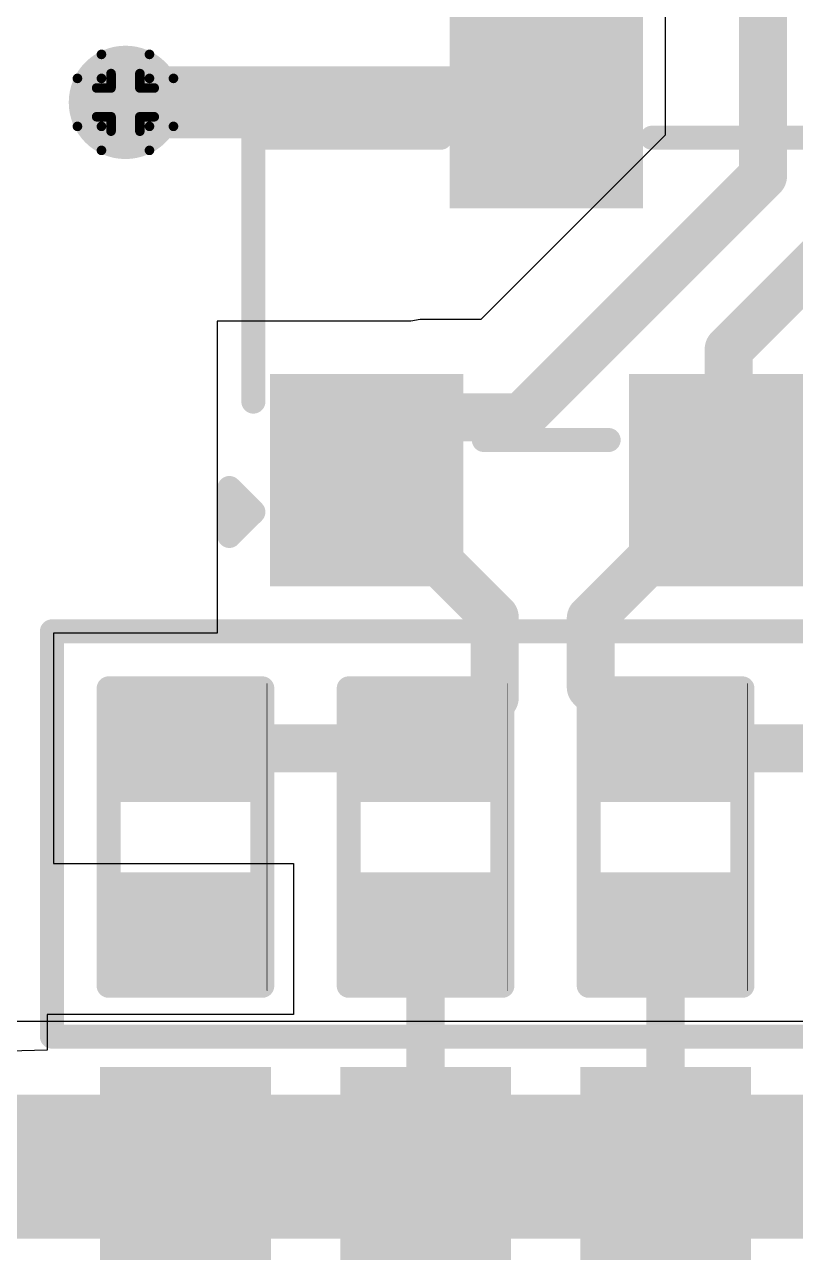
# Model space of a CAD drawing. Header units: inches. Extents: x -3 to 195, y 0 to 199.
# Drawn here: x 2.7543 to 2.9149, y 3.8569 to 4.1128 of the extents above; entities that cross this region are included whole.
import ezdxf

# ---------------------------------------------------------------- set-up
doc = ezdxf.new("R2010")
doc.units = ezdxf.units.IN
doc.header["$MEASUREMENT"] = 0
for name, color, linetype in [('Bottom Layer', 5, 'Continuous'), ('Drill Drawing', 1, 'Continuous'), ('Top Layer', 1, 'Continuous'), ('Top Overlay', 2, 'Continuous'), ('Top Paste', 8, 'Continuous'), ('Top Solder', 216, 'Continuous'), ('Via Holes', 16, 'Continuous')]:
    doc.layers.add(name, color=color, linetype=linetype)

# ---------------------------------------------------------------- blocks, each defined once
blk = doc.blocks.new('SOP_8_7')
at = {"layer": 'Top Layer'}
for points in [[(0.08267715, 0.08877955), (0.13385825, 0.08877955), (0.13385825, 0.06122045), (0.08267715, 0.06122045)], [(0.08267715, 0.03877955), (0.13385825, 0.03877955), (0.13385825, 0.01122045), (0.08267715, 0.01122045)], [(0.08267715, -0.01122045), (0.13385825, -0.01122045), (0.13385825, -0.03877955), (0.08267715, -0.03877955)]]:
    blk.add_hatch(color=1, dxfattribs=at).paths.add_polyline_path(points)
at = {"layer": 'Top Paste'}
for points in [[(0.08267715, 0.08877955), (0.13385825, 0.08877955), (0.13385825, 0.06122045), (0.08267715, 0.06122045)], [(0.08267715, 0.03877955), (0.13385825, 0.03877955), (0.13385825, 0.01122045), (0.08267715, 0.01122045)], [(0.08267715, -0.01122045), (0.13385825, -0.01122045), (0.13385825, -0.03877955), (0.08267715, -0.03877955)]]:
    blk.add_hatch(color=8, dxfattribs=at).paths.add_polyline_path(points)
at = {"layer": 'Top Solder'}
for points in [[(0.07867715, 0.09277955), (0.13785825, 0.09277955), (0.13785825, 0.05722045), (0.07867715, 0.05722045)], [(0.07867715, 0.04277955), (0.13785825, 0.04277955), (0.13785825, 0.00722045), (0.07867715, 0.00722045)], [(0.07867715, -0.00722045), (0.13785825, -0.00722045), (0.13785825, -0.04277955), (0.07867715, -0.04277955)]]:
    blk.add_hatch(color=216, dxfattribs=at).paths.add_polyline_path(points)
blk = doc.blocks.new('R___0402_29')
at = {"layer": 'Top Layer'}
for points in [[(-0.0275002, -0.0125001), (-0.0275002, 0.0124999), (-0.009500199999999999, 0.0124999), (-0.009500200000000002, -0.0125001)], [(0.0094998, -0.0125001), (0.009499800000000001, 0.0124999), (0.0274998, 0.0124999), (0.0274998, -0.0125001)]]:
    blk.add_hatch(color=1, dxfattribs=at).paths.add_polyline_path(points)
at = {"layer": 'Top Paste'}
for points in [[(-0.0275002, -0.0125001), (-0.0275002, 0.0124999), (-0.009500199999999999, 0.0124999), (-0.009500200000000002, -0.0125001)], [(0.0094998, -0.0125001), (0.009499800000000001, 0.0124999), (0.0274998, 0.0124999), (0.0274998, -0.0125001)]]:
    blk.add_hatch(color=8, dxfattribs=at).paths.add_polyline_path(points)
at = {"layer": 'Top Solder'}
for points in [[(-0.0296656, -0.0146655), (-0.0296656, 0.0146653), (-0.007334799999999999, 0.0146653), (-0.007334800000000002, -0.0146655)], [(0.007334399999999999, -0.0146655), (0.007334400000000001, 0.0146653), (0.0296652, 0.0146653), (0.0296652, -0.0146655)]]:
    blk.add_hatch(color=216, dxfattribs=at).paths.add_polyline_path(points)
at = {"layer": 'Top Overlay'}
for points in [[(-0.0310002, 0.0159999, 0.005, 0.005, 0), (0.0309998, 0.0159999, 0.005, 0.005, 0)], [(-0.0310002, 0.0159999, 0.005, 0.005, 0), (-0.0310002, -0.0160001, 0.005, 0.005, 0)], [(0.0309998, 0.0159999, 0.005, 0.005, 0), (0.0309998, -0.0160001, 0.005, 0.005, 0)], [(-0.0310002, -0.0160001, 0.005, 0.005, 0), (0.0309998, -0.0160001, 0.005, 0.005, 0)], [(-0.0320002, -0.017, 0.000127, 0.000127, 0), (0.0319998, -0.0170001, 0.000127, 0.000127, 0)]]:
    blk.add_lwpolyline(points, format="xyseb", dxfattribs=at)
for points in [[(-0.0322502, 0.0159999, 0.0025, 0.0025, 1), (-0.0297502, 0.0159999, 0.0025, 0.0025, 1)], [(-0.0322502, 0.0159999, 0.0025, 0.0025, 1), (-0.0297502, 0.0159999, 0.0025, 0.0025, 1)], [(0.0297498, 0.0159999, 0.0025, 0.0025, 1), (0.0322498, 0.0159999, 0.0025, 0.0025, 1)], [(0.0297498, 0.0159999, 0.0025, 0.0025, 1), (0.0322498, 0.0159999, 0.0025, 0.0025, 1)], [(-0.0322502, -0.0160001, 0.0025, 0.0025, 1), (-0.0297502, -0.0160001, 0.0025, 0.0025, 1)], [(-0.0322502, -0.0160001, 0.0025, 0.0025, 1), (-0.0297502, -0.0160001, 0.0025, 0.0025, 1)], [(0.0297498, -0.0160001, 0.0025, 0.0025, 1), (0.0322498, -0.0160001, 0.0025, 0.0025, 1)], [(0.0297498, -0.0160001, 0.0025, 0.0025, 1), (0.0322498, -0.0160001, 0.0025, 0.0025, 1)], [(-0.0320319, -0.017, 6.35e-05, 6.35e-05, 1), (-0.0319685, -0.017, 6.35e-05, 6.35e-05, 1)], [(0.0319681, -0.0170001, 6.35e-05, 6.35e-05, 1), (0.0320315, -0.0170001, 6.35e-05, 6.35e-05, 1)]]:
    blk.add_lwpolyline(points, format="xyseb", close=True, dxfattribs=at)
blk = doc.blocks.new('R___0402_31')
at = {"layer": 'Top Layer'}
for points in [[(-0.0274998, -0.0124998), (-0.0274998, 0.0125002), (-0.0094998, 0.0125002), (-0.009499800000000001, -0.0124998)], [(0.009500199999999999, -0.0124998), (0.009500200000000002, 0.0125002), (0.0275002, 0.0125002), (0.0275002, -0.0124998)]]:
    blk.add_hatch(color=1, dxfattribs=at).paths.add_polyline_path(points)
at = {"layer": 'Top Paste'}
for points in [[(-0.0274998, -0.0124998), (-0.0274998, 0.0125002), (-0.0094998, 0.0125002), (-0.009499800000000001, -0.0124998)], [(0.009500199999999999, -0.0124998), (0.009500200000000002, 0.0125002), (0.0275002, 0.0125002), (0.0275002, -0.0124998)]]:
    blk.add_hatch(color=8, dxfattribs=at).paths.add_polyline_path(points)
at = {"layer": 'Top Solder'}
for points in [[(-0.0296652, -0.0146652), (-0.0296652, 0.0146656), (-0.007334399999999999, 0.0146656), (-0.007334400000000001, -0.0146652)], [(0.007334799999999999, -0.0146652), (0.007334800000000002, 0.0146656), (0.0296656, 0.0146656), (0.0296656, -0.0146652)]]:
    blk.add_hatch(color=216, dxfattribs=at).paths.add_polyline_path(points)
at = {"layer": 'Top Overlay'}
for points in [[(-0.0309998, 0.0160002, 0.005, 0.005, 0), (-0.0309998, -0.0159998, 0.005, 0.005, 0)], [(-0.0309998, 0.0160002, 0.005, 0.005, 0), (0.0310002, 0.0160002, 0.005, 0.005, 0)], [(0.0310002, 0.0160002, 0.005, 0.005, 0), (0.0310002, -0.0159998, 0.005, 0.005, 0)], [(-0.0309998, -0.0159998, 0.005, 0.005, 0), (0.0310002, -0.0159998, 0.005, 0.005, 0)], [(-0.0319998, -0.0169998, 0.000127, 0.000127, 0), (0.0320002, -0.0169998, 0.000127, 0.000127, 0)]]:
    blk.add_lwpolyline(points, format="xyseb", dxfattribs=at)
for points in [[(-0.0322498, 0.0160002, 0.0025, 0.0025, 1), (-0.0297498, 0.0160002, 0.0025, 0.0025, 1)], [(-0.0322498, 0.0160002, 0.0025, 0.0025, 1), (-0.0297498, 0.0160002, 0.0025, 0.0025, 1)], [(0.0297502, 0.0160002, 0.0025, 0.0025, 1), (0.0322502, 0.0160002, 0.0025, 0.0025, 1)], [(0.0297502, 0.0160002, 0.0025, 0.0025, 1), (0.0322502, 0.0160002, 0.0025, 0.0025, 1)], [(-0.0322498, -0.0159998, 0.0025, 0.0025, 1), (-0.0297498, -0.0159998, 0.0025, 0.0025, 1)], [(-0.0322498, -0.0159998, 0.0025, 0.0025, 1), (-0.0297498, -0.0159998, 0.0025, 0.0025, 1)], [(0.0297502, -0.0159998, 0.0025, 0.0025, 1), (0.0322502, -0.0159998, 0.0025, 0.0025, 1)], [(0.0297502, -0.0159998, 0.0025, 0.0025, 1), (0.0322502, -0.0159998, 0.0025, 0.0025, 1)], [(-0.0320315, -0.0169998, 6.35e-05, 6.35e-05, 1), (-0.0319681, -0.0169998, 6.35e-05, 6.35e-05, 1)], [(0.0319685, -0.0169998, 6.35e-05, 6.35e-05, 1), (0.0320319, -0.0169998, 6.35e-05, 6.35e-05, 1)]]:
    blk.add_lwpolyline(points, format="xyseb", close=True, dxfattribs=at)
blk = doc.blocks.new('R___0402_33')
at = {"layer": 'Top Layer'}
for points in [[(-0.0274998, -0.0124998), (-0.0274998, 0.0125002), (-0.0094998, 0.0125002), (-0.009499800000000001, -0.0124998)], [(0.009500199999999999, -0.0124998), (0.009500200000000002, 0.0125002), (0.0275002, 0.0125002), (0.0275002, -0.0124998)]]:
    blk.add_hatch(color=1, dxfattribs=at).paths.add_polyline_path(points)
at = {"layer": 'Top Paste'}
for points in [[(-0.0274998, -0.0124998), (-0.0274998, 0.0125002), (-0.0094998, 0.0125002), (-0.009499800000000001, -0.0124998)], [(0.009500199999999999, -0.0124998), (0.009500200000000002, 0.0125002), (0.0275002, 0.0125002), (0.0275002, -0.0124998)]]:
    blk.add_hatch(color=8, dxfattribs=at).paths.add_polyline_path(points)
at = {"layer": 'Top Solder'}
for points in [[(-0.0296652, -0.0146652), (-0.0296652, 0.0146656), (-0.007334399999999999, 0.0146656), (-0.007334400000000001, -0.0146652)], [(0.007334799999999999, -0.0146652), (0.007334800000000002, 0.0146656), (0.0296656, 0.0146656), (0.0296656, -0.0146652)]]:
    blk.add_hatch(color=216, dxfattribs=at).paths.add_polyline_path(points)
at = {"layer": 'Top Overlay'}
for points in [[(-0.0309998, 0.0160002, 0.005, 0.005, 0), (-0.0309998, -0.0159998, 0.005, 0.005, 0)], [(-0.0309998, 0.0160002, 0.005, 0.005, 0), (0.0310002, 0.0160002, 0.005, 0.005, 0)], [(0.0310002, 0.0160002, 0.005, 0.005, 0), (0.0310002, -0.0159998, 0.005, 0.005, 0)], [(-0.0309998, -0.0159998, 0.005, 0.005, 0), (0.0310002, -0.0159998, 0.005, 0.005, 0)], [(-0.0319998, -0.0169998, 0.000127, 0.000127, 0), (0.0320002, -0.0169998, 0.000127, 0.000127, 0)]]:
    blk.add_lwpolyline(points, format="xyseb", dxfattribs=at)
for points in [[(-0.0322498, 0.0160002, 0.0025, 0.0025, 1), (-0.0297498, 0.0160002, 0.0025, 0.0025, 1)], [(-0.0322498, 0.0160002, 0.0025, 0.0025, 1), (-0.0297498, 0.0160002, 0.0025, 0.0025, 1)], [(0.0297502, 0.0160002, 0.0025, 0.0025, 1), (0.0322502, 0.0160002, 0.0025, 0.0025, 1)], [(0.0297502, 0.0160002, 0.0025, 0.0025, 1), (0.0322502, 0.0160002, 0.0025, 0.0025, 1)], [(-0.0322498, -0.0159998, 0.0025, 0.0025, 1), (-0.0297498, -0.0159998, 0.0025, 0.0025, 1)], [(-0.0322498, -0.0159998, 0.0025, 0.0025, 1), (-0.0297498, -0.0159998, 0.0025, 0.0025, 1)], [(0.0297502, -0.0159998, 0.0025, 0.0025, 1), (0.0322502, -0.0159998, 0.0025, 0.0025, 1)], [(0.0297502, -0.0159998, 0.0025, 0.0025, 1), (0.0322502, -0.0159998, 0.0025, 0.0025, 1)], [(-0.0320315, -0.0169998, 6.35e-05, 6.35e-05, 1), (-0.0319681, -0.0169998, 6.35e-05, 6.35e-05, 1)], [(0.0319685, -0.0169998, 6.35e-05, 6.35e-05, 1), (0.0320319, -0.0169998, 6.35e-05, 6.35e-05, 1)]]:
    blk.add_lwpolyline(points, format="xyseb", close=True, dxfattribs=at)
blk = doc.blocks.new('SOT_23_106')
at = {"layer": 'Top Layer'}
for points in [[(-0.01614175, 0.05747965), (0.01614175, 0.05747965), (0.01614175, 0.02125915), (-0.01614175, 0.02125915)], [(-0.05354385, -0.02126025), (-0.02126035, -0.02126025), (-0.02126035, -0.05748075), (-0.05354385, -0.05748075)], [(0.02126035, -0.02126025), (0.05354385, -0.02126025), (0.05354385, -0.05748075), (0.02126035, -0.05748075)]]:
    blk.add_hatch(color=1, dxfattribs=at).paths.add_polyline_path(points)
at = {"layer": 'Top Paste'}
for points in [[(-0.01614175, 0.05747965), (0.01614175, 0.05747965), (0.01614175, 0.02125915), (-0.01614175, 0.02125915)], [(-0.05354385, -0.02126025), (-0.02126035, -0.02126025), (-0.02126035, -0.05748075), (-0.05354385, -0.05748075)], [(0.02126035, -0.02126025), (0.05354385, -0.02126025), (0.05354385, -0.05748075), (0.02126035, -0.05748075)]]:
    blk.add_hatch(color=8, dxfattribs=at).paths.add_polyline_path(points)
at = {"layer": 'Top Solder'}
for points in [[(-0.02014175, 0.06147965), (0.02014175, 0.06147965), (0.02014175, 0.01725915), (-0.02014175, 0.01725915)], [(-0.05754385, -0.01726025), (-0.01726035, -0.01726025), (-0.01726035, -0.06148075), (-0.05754385, -0.06148075)], [(0.01726035, -0.01726025), (0.05754385, -0.01726025), (0.05754385, -0.06148075), (0.01726035, -0.06148075)]]:
    blk.add_hatch(color=216, dxfattribs=at).paths.add_polyline_path(points)
at = {"layer": 'Top Overlay'}
for points in [[(-0.0610001, 0.0319995, 0.005, 0.005, 0), (-0.061, -0.0230005, 0.005, 0.005, 0)], [(-0.0610001, 0.0319995, 0.005, 0.005, 0), (-0.022, 0.0319995, 0.005, 0.005, 0)], [(0.022, 0.0319995, 0.005, 0.005, 0), (0.0610001, 0.0319995, 0.005, 0.005, 0)], [(0.061, -0.0230005, 0.005, 0.005, 0), (0.0610001, 0.0319995, 0.005, 0.005, 0)], [(-0.013, -0.0310006, 0.005, 0.005, 0), (0.013, -0.0310006, 0.005, 0.005, 0)], [(-0.066, -0.0410005, 0.005, 0.005, 0), (-0.061, -0.0460005, 0.005, 0.005, 0)], [(-0.066, -0.0410005, 0.005, 0.005, 0), (-0.0659999, -0.0510005, 0.005, 0.005, 0)], [(-0.0659999, -0.0510005, 0.005, 0.005, 0), (-0.061, -0.0460005, 0.005, 0.005, 0)]]:
    blk.add_lwpolyline(points, format="xyseb", dxfattribs=at)
for points in [[(-0.0622501, 0.0319995, 0.0025, 0.0025, 1), (-0.0597501, 0.0319995, 0.0025, 0.0025, 1)], [(-0.0622501, 0.0319995, 0.0025, 0.0025, 1), (-0.0597501, 0.0319995, 0.0025, 0.0025, 1)], [(-0.02325, 0.0319995, 0.0025, 0.0025, 1), (-0.02075, 0.0319995, 0.0025, 0.0025, 1)], [(0.02075, 0.0319995, 0.0025, 0.0025, 1), (0.02325, 0.0319995, 0.0025, 0.0025, 1)], [(0.0597501, 0.0319995, 0.0025, 0.0025, 1), (0.0622501, 0.0319995, 0.0025, 0.0025, 1)], [(0.0597501, 0.0319995, 0.0025, 0.0025, 1), (0.0622501, 0.0319995, 0.0025, 0.0025, 1)], [(-0.06225, -0.0230005, 0.0025, 0.0025, 1), (-0.05975, -0.0230005, 0.0025, 0.0025, 1)], [(0.05975, -0.0230005, 0.0025, 0.0025, 1), (0.06225, -0.0230005, 0.0025, 0.0025, 1)], [(-0.01425, -0.0310006, 0.0025, 0.0025, 1), (-0.01175, -0.0310006, 0.0025, 0.0025, 1)], [(0.01175, -0.0310006, 0.0025, 0.0025, 1), (0.01425, -0.0310006, 0.0025, 0.0025, 1)], [(-0.06725, -0.0410005, 0.0025, 0.0025, 1), (-0.06475, -0.0410005, 0.0025, 0.0025, 1)], [(-0.06725, -0.0410005, 0.0025, 0.0025, 1), (-0.06475, -0.0410005, 0.0025, 0.0025, 1)], [(-0.06225, -0.0460005, 0.0025, 0.0025, 1), (-0.05975, -0.0460005, 0.0025, 0.0025, 1)], [(-0.06225, -0.0460005, 0.0025, 0.0025, 1), (-0.05975, -0.0460005, 0.0025, 0.0025, 1)], [(-0.0672499, -0.0510005, 0.0025, 0.0025, 1), (-0.0647499, -0.0510005, 0.0025, 0.0025, 1)], [(-0.0672499, -0.0510005, 0.0025, 0.0025, 1), (-0.0647499, -0.0510005, 0.0025, 0.0025, 1)]]:
    blk.add_lwpolyline(points, format="xyseb", close=True, dxfattribs=at)

msp = doc.modelspace()

# ---------------------------------------------------------------- hatches: boundary and pattern name
at = {"layer": 'Bottom Layer'}
h = msp.add_hatch(color=5, dxfattribs=at)
edge = h.paths.add_edge_path()
edge.add_arc((2.7753096, 4.0966286), 0.011811, 0, 360)
at = {"layer": 'Top Layer'}
h = msp.add_hatch(color=1, dxfattribs=at)
edge = h.paths.add_edge_path()
edge.add_arc((2.7753096, 4.0966286), 0.011811, 0, 360)
at = {"layer": 'Via Holes'}
h = msp.add_hatch(color=7, dxfattribs=at)
edge = h.paths.add_edge_path()
edge.add_arc((2.7753096, 4.0966286), 0.0059055, 0, 360)

# ---------------------------------------------------------------- linework, layer by layer
at = {"layer": 'Bottom Layer'}
msp.add_line((3.309026, 3.9050779), (2.6857932, 3.9050779), dxfattribs=at)
msp.add_lwpolyline([(2.6857932, 3.874819, 0.03, 0.03, 0), (3, 3.874819, 0.03, 0.03, 0)], format="xyseb", dxfattribs=at)
at = {"layer": 'Drill Drawing'}
for points in [[(2.7703096, 4.1016286, 0.002, 0.002, 0), (2.7703096, 4.1066286, 0.002, 0.002, 0)], [(2.7703096, 4.1066286, 0.002, 0.002, 0), (2.7803096, 4.1066286, 0.002, 0.002, 0)], [(2.7803096, 4.1016286, 0.002, 0.002, 0), (2.7803096, 4.1066286, 0.002, 0.002, 0)], [(2.7653096, 4.0916286, 0.002, 0.002, 0), (2.7653096, 4.1016286, 0.002, 0.002, 0)], [(2.7653096, 4.1016286, 0.002, 0.002, 0), (2.7703096, 4.1016286, 0.002, 0.002, 0)], [(2.7723096, 4.0996286, 0.002, 0.002, 0), (2.7723096, 4.1026286, 0.002, 0.002, 0)], [(2.7723096, 4.1026286, 0.002, 0.002, 0), (2.7783096, 4.1026286, 0.002, 0.002, 0)], [(2.7783096, 4.0996286, 0.002, 0.002, 0), (2.7783096, 4.1026286, 0.002, 0.002, 0)], [(2.7803096, 4.1016286, 0.002, 0.002, 0), (2.7853096, 4.1016286, 0.002, 0.002, 0)], [(2.7853096, 4.0916286, 0.002, 0.002, 0), (2.7853096, 4.1016286, 0.002, 0.002, 0)], [(2.7693096, 4.0936286, 0.002, 0.002, 0), (2.7693096, 4.0996286, 0.002, 0.002, 0)], [(2.7693096, 4.0996286, 0.002, 0.002, 0), (2.7723096, 4.0996286, 0.002, 0.002, 0)], [(2.7783096, 4.0996286, 0.002, 0.002, 0), (2.7813096, 4.0996286, 0.002, 0.002, 0)], [(2.7813096, 4.0936286, 0.002, 0.002, 0), (2.7813096, 4.0996286, 0.002, 0.002, 0)], [(2.7693096, 4.0936286, 0.002, 0.002, 0), (2.7723096, 4.0936286, 0.002, 0.002, 0)], [(2.7723096, 4.0906286, 0.002, 0.002, 0), (2.7723096, 4.0936286, 0.002, 0.002, 0)], [(2.7783096, 4.0936286, 0.002, 0.002, 0), (2.7813096, 4.0936286, 0.002, 0.002, 0)], [(2.7783096, 4.0906286, 0.002, 0.002, 0), (2.7783096, 4.0936286, 0.002, 0.002, 0)], [(2.7653096, 4.0916286, 0.002, 0.002, 0), (2.7703096, 4.0916286, 0.002, 0.002, 0)], [(2.7703096, 4.0866286, 0.002, 0.002, 0), (2.7703096, 4.0916286, 0.002, 0.002, 0)], [(2.7803096, 4.0916286, 0.002, 0.002, 0), (2.7853096, 4.0916286, 0.002, 0.002, 0)], [(2.7803096, 4.0866286, 0.002, 0.002, 0), (2.7803096, 4.0916286, 0.002, 0.002, 0)], [(2.7723096, 4.0906286, 0.002, 0.002, 0), (2.7783096, 4.0906286, 0.002, 0.002, 0)], [(2.7703096, 4.0866286, 0.002, 0.002, 0), (2.7803096, 4.0866286, 0.002, 0.002, 0)]]:
    msp.add_lwpolyline(points, format="xyseb", dxfattribs=at)
for points in [[(2.7698096, 4.1066286, 0.001, 0.001, 1), (2.7708096, 4.1066286, 0.001, 0.001, 1)], [(2.7698096, 4.1066286, 0.001, 0.001, 1), (2.7708096, 4.1066286, 0.001, 0.001, 1)], [(2.7798096, 4.1066286, 0.001, 0.001, 1), (2.7808096, 4.1066286, 0.001, 0.001, 1)], [(2.7798096, 4.1066286, 0.001, 0.001, 1), (2.7808096, 4.1066286, 0.001, 0.001, 1)], [(2.7648096, 4.1016286, 0.001, 0.001, 1), (2.7658096, 4.1016286, 0.001, 0.001, 1)], [(2.7648096, 4.1016286, 0.001, 0.001, 1), (2.7658096, 4.1016286, 0.001, 0.001, 1)], [(2.7698096, 4.1016286, 0.001, 0.001, 1), (2.7708096, 4.1016286, 0.001, 0.001, 1)], [(2.7698096, 4.1016286, 0.001, 0.001, 1), (2.7708096, 4.1016286, 0.001, 0.001, 1)], [(2.7718096, 4.1026286, 0.001, 0.001, 1), (2.7728096, 4.1026286, 0.001, 0.001, 1)], [(2.7718096, 4.1026286, 0.001, 0.001, 1), (2.7728096, 4.1026286, 0.001, 0.001, 1)], [(2.7778096, 4.1026286, 0.001, 0.001, 1), (2.7788096, 4.1026286, 0.001, 0.001, 1)], [(2.7778096, 4.1026286, 0.001, 0.001, 1), (2.7788096, 4.1026286, 0.001, 0.001, 1)], [(2.7798096, 4.1016286, 0.001, 0.001, 1), (2.7808096, 4.1016286, 0.001, 0.001, 1)], [(2.7798096, 4.1016286, 0.001, 0.001, 1), (2.7808096, 4.1016286, 0.001, 0.001, 1)], [(2.7848096, 4.1016286, 0.001, 0.001, 1), (2.7858096, 4.1016286, 0.001, 0.001, 1)], [(2.7848096, 4.1016286, 0.001, 0.001, 1), (2.7858096, 4.1016286, 0.001, 0.001, 1)], [(2.7688096, 4.0996286, 0.001, 0.001, 1), (2.7698096, 4.0996286, 0.001, 0.001, 1)], [(2.7688096, 4.0996286, 0.001, 0.001, 1), (2.7698096, 4.0996286, 0.001, 0.001, 1)], [(2.7718096, 4.0996286, 0.001, 0.001, 1), (2.7728096, 4.0996286, 0.001, 0.001, 1)], [(2.7718096, 4.0996286, 0.001, 0.001, 1), (2.7728096, 4.0996286, 0.001, 0.001, 1)], [(2.7778096, 4.0996286, 0.001, 0.001, 1), (2.7788096, 4.0996286, 0.001, 0.001, 1)], [(2.7778096, 4.0996286, 0.001, 0.001, 1), (2.7788096, 4.0996286, 0.001, 0.001, 1)], [(2.7808096, 4.0996286, 0.001, 0.001, 1), (2.7818096, 4.0996286, 0.001, 0.001, 1)], [(2.7808096, 4.0996286, 0.001, 0.001, 1), (2.7818096, 4.0996286, 0.001, 0.001, 1)], [(2.7688096, 4.0936286, 0.001, 0.001, 1), (2.7698096, 4.0936286, 0.001, 0.001, 1)], [(2.7688096, 4.0936286, 0.001, 0.001, 1), (2.7698096, 4.0936286, 0.001, 0.001, 1)], [(2.7718096, 4.0936286, 0.001, 0.001, 1), (2.7728096, 4.0936286, 0.001, 0.001, 1)], [(2.7718096, 4.0936286, 0.001, 0.001, 1), (2.7728096, 4.0936286, 0.001, 0.001, 1)], [(2.7778096, 4.0936286, 0.001, 0.001, 1), (2.7788096, 4.0936286, 0.001, 0.001, 1)], [(2.7778096, 4.0936286, 0.001, 0.001, 1), (2.7788096, 4.0936286, 0.001, 0.001, 1)], [(2.7808096, 4.0936286, 0.001, 0.001, 1), (2.7818096, 4.0936286, 0.001, 0.001, 1)], [(2.7808096, 4.0936286, 0.001, 0.001, 1), (2.7818096, 4.0936286, 0.001, 0.001, 1)], [(2.7648096, 4.0916286, 0.001, 0.001, 1), (2.7658096, 4.0916286, 0.001, 0.001, 1)], [(2.7648096, 4.0916286, 0.001, 0.001, 1), (2.7658096, 4.0916286, 0.001, 0.001, 1)], [(2.7698096, 4.0916286, 0.001, 0.001, 1), (2.7708096, 4.0916286, 0.001, 0.001, 1)], [(2.7698096, 4.0916286, 0.001, 0.001, 1), (2.7708096, 4.0916286, 0.001, 0.001, 1)], [(2.7798096, 4.0916286, 0.001, 0.001, 1), (2.7808096, 4.0916286, 0.001, 0.001, 1)], [(2.7798096, 4.0916286, 0.001, 0.001, 1), (2.7808096, 4.0916286, 0.001, 0.001, 1)], [(2.7848096, 4.0916286, 0.001, 0.001, 1), (2.7858096, 4.0916286, 0.001, 0.001, 1)], [(2.7848096, 4.0916286, 0.001, 0.001, 1), (2.7858096, 4.0916286, 0.001, 0.001, 1)], [(2.7718096, 4.0906286, 0.001, 0.001, 1), (2.7728096, 4.0906286, 0.001, 0.001, 1)], [(2.7718096, 4.0906286, 0.001, 0.001, 1), (2.7728096, 4.0906286, 0.001, 0.001, 1)], [(2.7778096, 4.0906286, 0.001, 0.001, 1), (2.7788096, 4.0906286, 0.001, 0.001, 1)], [(2.7778096, 4.0906286, 0.001, 0.001, 1), (2.7788096, 4.0906286, 0.001, 0.001, 1)], [(2.7698096, 4.0866286, 0.001, 0.001, 1), (2.7708096, 4.0866286, 0.001, 0.001, 1)], [(2.7698096, 4.0866286, 0.001, 0.001, 1), (2.7708096, 4.0866286, 0.001, 0.001, 1)], [(2.7798096, 4.0866286, 0.001, 0.001, 1), (2.7808096, 4.0866286, 0.001, 0.001, 1)], [(2.7798096, 4.0866286, 0.001, 0.001, 1), (2.7808096, 4.0866286, 0.001, 0.001, 1)]]:
    msp.add_lwpolyline(points, format="xyseb", close=True, dxfattribs=at)
at = {"layer": 'Top Layer'}
for p, q in [((2.8877221, 4.1611521), (2.8877221, 4.0897633)), ((2.8877221, 4.0897633), (2.8493496, 4.0513908)), ((2.8366934, 4.0513908), (2.8347231, 4.0509989)), ((2.8493496, 4.0513908), (2.8366934, 4.0513908)), ((2.8347231, 4.0509989), (2.7944099, 4.0509989)), ((2.7944099, 4.0509989), (2.7944099, 3.9860044)), ((2.7944099, 3.9860044), (2.7603096, 3.9860044)), ((2.7603096, 3.9860044), (2.7603096, 3.9380044)), ((2.7603096, 3.9380044), (2.8103127, 3.9380044)), ((2.8103127, 3.9380044), (2.8103127, 3.9065585)), ((2.8103127, 3.9065585), (2.75903, 3.9065585)), ((2.75903, 3.9065585), (2.75903, 3.8990725)), ((2.75903, 3.8990725), (2.7510954, 3.8989144))]:
    msp.add_line(p, q, dxfattribs=at)
for points in [[(2.9081139, 4.0813167, 0.01, 0.01, 0), (2.9081139, 4.1695987, 0.01, 0.01, 0)], [(2.7753096, 4.0966286, 0.015, 0.015, 0), (2.8629537, 4.0966286, 0.015, 0.015, 0)], [(2.8577962, 4.030999, 0.01, 0.01, 0), (2.9081139, 4.0813167, 0.01, 0.01, 0)], [(2.9009447, 4.0451411, 0.01, 0.01, 0), (2.9281139, 4.0723103, 0.01, 0.01, 0)], [(2.9009447, 4.0184776, 0.01, 0.01, 0), (2.9009447, 4.0451411, 0.01, 0.01, 0)], [(2.8255516, 4.0198572, 0.01, 0.01, 0), (2.8366934, 4.030999, 0.01, 0.01, 0)], [(2.8366934, 4.030999, 0.01, 0.01, 0), (2.8577962, 4.030999, 0.01, 0.01, 0)], [(2.9003558, 4.0178887, 0.01, 0.01, 0), (2.9009447, 4.0184776, 0.01, 0.01, 0)], [(2.8255516, 4.0159202, 0.01, 0.01, 0), (2.8255516, 4.0178887, 0.01, 0.01, 0)], [(2.8255516, 4.0159202, 0.01, 0.01, 0), (2.8366934, 4.0047784, 0.01, 0.01, 0)], [(2.889214, 4.0047784, 0.01, 0.01, 0), (2.9003558, 4.0159202, 0.01, 0.01, 0)], [(2.9003558, 4.0159202, 0.01, 0.01, 0), (2.9003558, 4.0178887, 0.01, 0.01, 0)], [(2.8366934, 4.0047784, 0.01, 0.01, 0), (2.8367354, 4.0047784, 0.01, 0.01, 0)], [(2.8367354, 4.0047784, 0.01, 0.01, 0), (2.8522259, 3.9892879, 0.01, 0.01, 0)], [(2.8722259, 3.9890575, 0.01, 0.01, 0), (2.8879468, 4.0047784, 0.01, 0.01, 0)], [(2.8879468, 4.0047784, 0.01, 0.01, 0), (2.889214, 4.0047784, 0.01, 0.01, 0)], [(2.8522259, 3.9725743, 0.01, 0.01, 0), (2.8522259, 3.9892879, 0.01, 0.01, 0)], [(2.8722259, 3.9748, 0.01, 0.01, 0), (2.8722259, 3.9890575, 0.01, 0.01, 0)], [(2.8722259, 3.9748, 0.01, 0.01, 0), (2.8803095, 3.9667164, 0.01, 0.01, 0)], [(2.8456516, 3.966, 0.01, 0.01, 0), (2.8522259, 3.9725743, 0.01, 0.01, 0)], [(2.8378127, 3.962, 0.01, 0.01, 0), (2.8418127, 3.966, 0.01, 0.01, 0)], [(2.8418127, 3.966, 0.01, 0.01, 0), (2.8456516, 3.966, 0.01, 0.01, 0)], [(2.8803095, 3.966, 0.01, 0.01, 0), (2.8803095, 3.9667164, 0.01, 0.01, 0)], [(2.8803095, 3.966, 0.01, 0.01, 0), (2.8843095, 3.962, 0.01, 0.01, 0)], [(2.7878096, 3.9620044, 0.01, 0.01, 0), (2.7878118, 3.9620022, 0.01, 0.01, 0)], [(2.7878118, 3.9620022, 0.01, 0.01, 0), (2.8378105, 3.9620022, 0.01, 0.01, 0)], [(2.8378105, 3.9620022, 0.01, 0.01, 0), (2.8378127, 3.962, 0.01, 0.01, 0)], [(2.8843095, 3.962, 0.01, 0.01, 0), (2.8878095, 3.962, 0.01, 0.01, 0)], [(2.8878095, 3.962, 0.01, 0.01, 0), (2.8878133, 3.9620038, 0.01, 0.01, 0)], [(2.8878133, 3.9620038, 0.01, 0.01, 0), (2.9378057, 3.9620038, 0.01, 0.01, 0)], [(2.8378127, 3.8659712, 0.008, 0.008, 0), (2.8378127, 3.925, 0.008, 0.008, 0)], [(2.8878095, 3.865968, 0.008, 0.008, 0), (2.8878095, 3.925, 0.008, 0.008, 0)], [(2.7235955, 3.8749143, 0.015, 0.015, 0), (2.7815299, 3.8749143, 0.015, 0.015, 0)], [(2.7815299, 3.8749143, 0.015, 0.015, 0), (2.7878095, 3.8686347, 0.015, 0.015, 0)], [(2.7878095, 3.865968, 0.015, 0.015, 0), (2.7878095, 3.8686347, 0.015, 0.015, 0)], [(2.8378095, 3.865968, 0.008, 0.008, 0), (2.8378127, 3.8659712, 0.008, 0.008, 0)]]:
    msp.add_lwpolyline(points, format="xyseb", dxfattribs=at)
for points in [[(2.7715596, 4.0966286, 0.0075, 0.0075, 1), (2.7790596, 4.0966286, 0.0075, 0.0075, 1)], [(2.8592037, 4.0966286, 0.0075, 0.0075, 1), (2.8667037, 4.0966286, 0.0075, 0.0075, 1)], [(2.9056139, 4.0813167, 0.005, 0.005, 1), (2.9106139, 4.0813167, 0.005, 0.005, 1)], [(2.9056139, 4.0813167, 0.005, 0.005, 1), (2.9106139, 4.0813167, 0.005, 0.005, 1)], [(2.8984447, 4.0451411, 0.005, 0.005, 1), (2.9034447, 4.0451411, 0.005, 0.005, 1)], [(2.8984447, 4.0451411, 0.005, 0.005, 1), (2.9034447, 4.0451411, 0.005, 0.005, 1)], [(2.8341934, 4.030999, 0.005, 0.005, 1), (2.8391934, 4.030999, 0.005, 0.005, 1)], [(2.8341934, 4.030999, 0.005, 0.005, 1), (2.8391934, 4.030999, 0.005, 0.005, 1)], [(2.8552962, 4.030999, 0.005, 0.005, 1), (2.8602962, 4.030999, 0.005, 0.005, 1)], [(2.8552962, 4.030999, 0.005, 0.005, 1), (2.8602962, 4.030999, 0.005, 0.005, 1)], [(2.8230516, 4.0198572, 0.005, 0.005, 1), (2.8280516, 4.0198572, 0.005, 0.005, 1)], [(2.8984447, 4.0184776, 0.005, 0.005, 1), (2.9034447, 4.0184776, 0.005, 0.005, 1)], [(2.8984447, 4.0184776, 0.005, 0.005, 1), (2.9034447, 4.0184776, 0.005, 0.005, 1)], [(2.8230516, 4.0178887, 0.005, 0.005, 1), (2.8280516, 4.0178887, 0.005, 0.005, 1)], [(2.8230516, 4.0159202, 0.005, 0.005, 1), (2.8280516, 4.0159202, 0.005, 0.005, 1)], [(2.8230516, 4.0159202, 0.005, 0.005, 1), (2.8280516, 4.0159202, 0.005, 0.005, 1)], [(2.8978558, 4.0178887, 0.005, 0.005, 1), (2.9028558, 4.0178887, 0.005, 0.005, 1)], [(2.8978558, 4.0178887, 0.005, 0.005, 1), (2.9028558, 4.0178887, 0.005, 0.005, 1)], [(2.8978558, 4.0159202, 0.005, 0.005, 1), (2.9028558, 4.0159202, 0.005, 0.005, 1)], [(2.8978558, 4.0159202, 0.005, 0.005, 1), (2.9028558, 4.0159202, 0.005, 0.005, 1)], [(2.8341934, 4.0047784, 0.005, 0.005, 1), (2.8391934, 4.0047784, 0.005, 0.005, 1)], [(2.8341934, 4.0047784, 0.005, 0.005, 1), (2.8391934, 4.0047784, 0.005, 0.005, 1)], [(2.8342354, 4.0047784, 0.005, 0.005, 1), (2.8392354, 4.0047784, 0.005, 0.005, 1)], [(2.8342354, 4.0047784, 0.005, 0.005, 1), (2.8392354, 4.0047784, 0.005, 0.005, 1)], [(2.8854468, 4.0047784, 0.005, 0.005, 1), (2.8904468, 4.0047784, 0.005, 0.005, 1)], [(2.8854468, 4.0047784, 0.005, 0.005, 1), (2.8904468, 4.0047784, 0.005, 0.005, 1)], [(2.886714, 4.0047784, 0.005, 0.005, 1), (2.891714, 4.0047784, 0.005, 0.005, 1)], [(2.886714, 4.0047784, 0.005, 0.005, 1), (2.891714, 4.0047784, 0.005, 0.005, 1)], [(2.8497259, 3.9892879, 0.005, 0.005, 1), (2.8547259, 3.9892879, 0.005, 0.005, 1)], [(2.8497259, 3.9892879, 0.005, 0.005, 1), (2.8547259, 3.9892879, 0.005, 0.005, 1)], [(2.8697259, 3.9890575, 0.005, 0.005, 1), (2.8747259, 3.9890575, 0.005, 0.005, 1)], [(2.8697259, 3.9890575, 0.005, 0.005, 1), (2.8747259, 3.9890575, 0.005, 0.005, 1)], [(2.8697259, 3.9748, 0.005, 0.005, 1), (2.8747259, 3.9748, 0.005, 0.005, 1)], [(2.8697259, 3.9748, 0.005, 0.005, 1), (2.8747259, 3.9748, 0.005, 0.005, 1)], [(2.8497259, 3.9725743, 0.005, 0.005, 1), (2.8547259, 3.9725743, 0.005, 0.005, 1)], [(2.8497259, 3.9725743, 0.005, 0.005, 1), (2.8547259, 3.9725743, 0.005, 0.005, 1)], [(2.8393127, 3.966, 0.005, 0.005, 1), (2.8443127, 3.966, 0.005, 0.005, 1)], [(2.8393127, 3.966, 0.005, 0.005, 1), (2.8443127, 3.966, 0.005, 0.005, 1)], [(2.8431516, 3.966, 0.005, 0.005, 1), (2.8481516, 3.966, 0.005, 0.005, 1)], [(2.8431516, 3.966, 0.005, 0.005, 1), (2.8481516, 3.966, 0.005, 0.005, 1)], [(2.8778095, 3.9667164, 0.005, 0.005, 1), (2.8828095, 3.9667164, 0.005, 0.005, 1)], [(2.8778095, 3.9667164, 0.005, 0.005, 1), (2.8828095, 3.9667164, 0.005, 0.005, 1)], [(2.8778095, 3.966, 0.005, 0.005, 1), (2.8828095, 3.966, 0.005, 0.005, 1)], [(2.8778095, 3.966, 0.005, 0.005, 1), (2.8828095, 3.966, 0.005, 0.005, 1)], [(2.7853096, 3.9620044, 0.005, 0.005, 1), (2.7903096, 3.9620044, 0.005, 0.005, 1)], [(2.7853118, 3.9620022, 0.005, 0.005, 1), (2.7903118, 3.9620022, 0.005, 0.005, 1)], [(2.7853118, 3.9620022, 0.005, 0.005, 1), (2.7903118, 3.9620022, 0.005, 0.005, 1)], [(2.8353105, 3.9620022, 0.005, 0.005, 1), (2.8403105, 3.9620022, 0.005, 0.005, 1)], [(2.8353105, 3.9620022, 0.005, 0.005, 1), (2.8403105, 3.9620022, 0.005, 0.005, 1)], [(2.8353127, 3.962, 0.005, 0.005, 1), (2.8403127, 3.962, 0.005, 0.005, 1)], [(2.8353127, 3.962, 0.005, 0.005, 1), (2.8403127, 3.962, 0.005, 0.005, 1)], [(2.8818095, 3.962, 0.005, 0.005, 1), (2.8868095, 3.962, 0.005, 0.005, 1)], [(2.8818095, 3.962, 0.005, 0.005, 1), (2.8868095, 3.962, 0.005, 0.005, 1)], [(2.8853095, 3.962, 0.005, 0.005, 1), (2.8903095, 3.962, 0.005, 0.005, 1)], [(2.8853095, 3.962, 0.005, 0.005, 1), (2.8903095, 3.962, 0.005, 0.005, 1)], [(2.8853133, 3.9620038, 0.005, 0.005, 1), (2.8903133, 3.9620038, 0.005, 0.005, 1)], [(2.8853133, 3.9620038, 0.005, 0.005, 1), (2.8903133, 3.9620038, 0.005, 0.005, 1)], [(2.8358127, 3.925, 0.004, 0.004, 1), (2.8398127, 3.925, 0.004, 0.004, 1)], [(2.8858095, 3.925, 0.004, 0.004, 1), (2.8898095, 3.925, 0.004, 0.004, 1)], [(2.7777799, 3.8749143, 0.0075, 0.0075, 1), (2.7852799, 3.8749143, 0.0075, 0.0075, 1)], [(2.7777799, 3.8749143, 0.0075, 0.0075, 1), (2.7852799, 3.8749143, 0.0075, 0.0075, 1)], [(2.7840595, 3.8686347, 0.0075, 0.0075, 1), (2.7915595, 3.8686347, 0.0075, 0.0075, 1)], [(2.7840595, 3.8686347, 0.0075, 0.0075, 1), (2.7915595, 3.8686347, 0.0075, 0.0075, 1)], [(2.7840595, 3.865968, 0.0075, 0.0075, 1), (2.7915595, 3.865968, 0.0075, 0.0075, 1)], [(2.8358095, 3.865968, 0.004, 0.004, 1), (2.8398095, 3.865968, 0.004, 0.004, 1)], [(2.8358127, 3.8659712, 0.004, 0.004, 1), (2.8398127, 3.8659712, 0.004, 0.004, 1)], [(2.8358127, 3.8659712, 0.004, 0.004, 1), (2.8398127, 3.8659712, 0.004, 0.004, 1)], [(2.8858095, 3.865968, 0.004, 0.004, 1), (2.8898095, 3.865968, 0.004, 0.004, 1)]]:
    msp.add_lwpolyline(points, format="xyseb", close=True, dxfattribs=at)
at = {"layer": 'Top Overlay'}
for points in [[(2.76, 3.9863839, 0.005, 0.005, 0), (2.9665363, 3.9863839, 0.005, 0.005, 0)], [(2.76, 3.9019087, 0.005, 0.005, 0), (2.76, 3.9863839, 0.005, 0.005, 0)], [(2.76, 3.9019087, 0.005, 0.005, 0), (2.9665363, 3.9019087, 0.005, 0.005, 0)]]:
    msp.add_lwpolyline(points, format="xyseb", dxfattribs=at)
for points in [[(2.75875, 3.9863839, 0.0025, 0.0025, 1), (2.76125, 3.9863839, 0.0025, 0.0025, 1)], [(2.75875, 3.9863839, 0.0025, 0.0025, 1), (2.76125, 3.9863839, 0.0025, 0.0025, 1)], [(2.75875, 3.9019087, 0.0025, 0.0025, 1), (2.76125, 3.9019087, 0.0025, 0.0025, 1)], [(2.75875, 3.9019087, 0.0025, 0.0025, 1), (2.76125, 3.9019087, 0.0025, 0.0025, 1)]]:
    msp.add_lwpolyline(points, format="xyseb", close=True, dxfattribs=at)

# ---------------------------------------------------------------- block references
msp.add_blockref('SOT_23_106', (2.8629537, 4.0572592))
at = {"rotation": 90}
for name, p in [('R___0402_29', (2.7878095, 3.9435046)), ('R___0402_33', (2.8378129, 3.9434998)), ('R___0402_31', (2.8878097, 3.9434998)), ('SOP_8_7', (2.8628095, 3.7577003))]:
    msp.add_blockref(name, p, dxfattribs=at)

doc.saveas('drawing.dxf')
